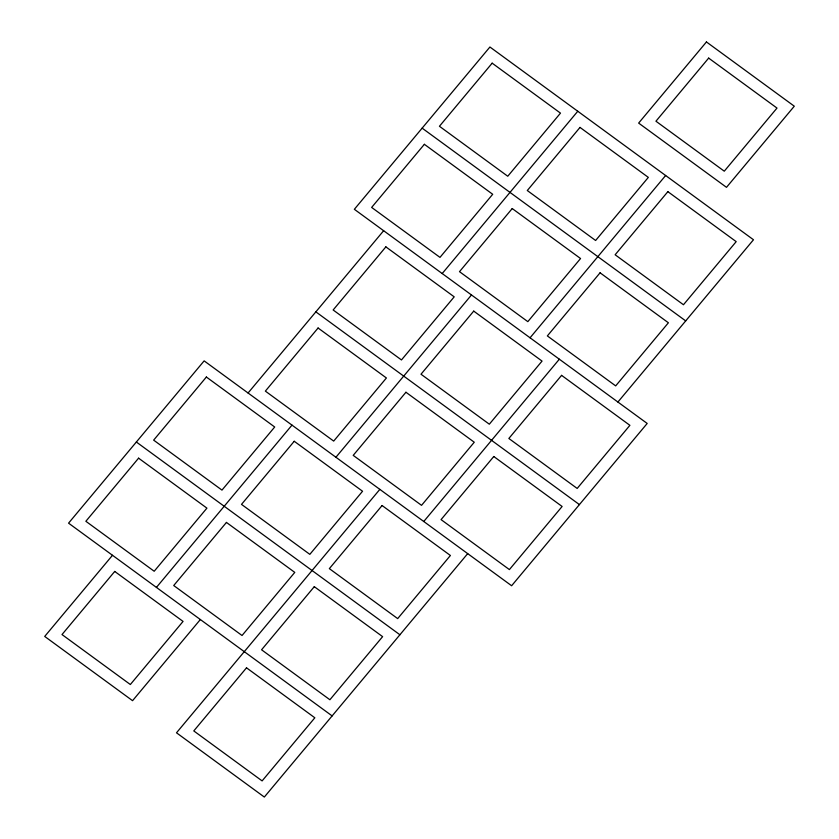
<?xml version="1.0" encoding="UTF-8"?>
<svg xmlns="http://www.w3.org/2000/svg" width="839" height="839" viewBox="0 0 839 839"><rect width="100%" height="100%" fill="white"/><g stroke="black" fill="none" stroke-linecap="round" stroke-linejoin="round"><path stroke-width="1.26" d="M112.499 555.282L44.708 636.434L132.562 700.68L200.353 619.539M248.071 392.998L383.643 230.715M156.421 587.405L291.993 425.121M442.205 273.545L577.777 111.251M335.925 457.245L471.487 294.961M379.847 489.368L176.494 732.804L264.337 797.05L467.701 553.614M530.059 337.792L665.631 175.508M423.768 521.491L559.34 359.207M617.913 402.038L753.485 239.755L489.924 47.005L354.352 209.299L647.194 423.454L511.622 585.748L204.139 360.875L68.567 523.158L332.129 715.908M422.143 128.147L685.694 320.897M315.852 311.856L579.413 504.596M136.358 442.017L399.909 634.766M138.582 458.167L85.861 521.281L154.198 571.254L206.918 508.14L138.582 458.167M206.373 377.026L153.652 440.139L221.978 490.112L274.699 426.999L206.373 377.026M424.366 144.308L371.646 207.422L439.982 257.384L492.703 194.281L424.366 144.308M492.157 63.166L439.437 126.27L507.763 176.242L560.483 113.129L492.157 63.166M114.723 571.443L62.002 634.557L130.339 684.519L183.059 621.416L114.723 571.443M318.086 328.007L265.365 391.121L333.691 441.094L386.412 377.98L318.086 328.007M385.867 246.865L333.146 309.979L401.472 359.952L454.203 296.838L385.867 246.865M226.436 522.424L173.715 585.528L242.041 635.501L294.772 572.387L226.436 522.424M294.227 441.272L241.506 504.386L309.832 554.359L362.553 491.245L294.227 441.272M512.22 208.554L459.499 271.668L527.825 321.641L580.557 258.527L512.22 208.554M580.011 127.413L527.291 190.526L595.617 240.489L648.337 177.386L580.011 127.413M405.94 392.253L353.209 455.367L421.545 505.34L474.266 442.226L405.94 392.253M473.72 311.112L421 374.225L489.326 424.198L542.046 361.085L473.72 311.112M706.438 41.95L638.647 123.092L726.501 187.338L794.292 106.196L706.438 41.95M708.661 58.101L655.941 121.215L724.277 171.187L776.998 108.074L708.661 58.101M246.509 667.813L193.788 730.926L262.114 780.899L314.835 717.785L246.509 667.813M314.289 586.671L261.569 649.785L329.895 699.747L382.615 636.644L314.289 586.671M382.081 505.529L329.349 568.632L397.686 618.605L450.407 555.491L382.081 505.529M600.074 272.801L547.353 335.915L615.679 385.888L668.4 322.774L600.074 272.801M667.865 191.659L615.134 254.773L683.47 304.746L736.191 241.632L667.865 191.659M493.783 456.51L441.062 519.614L509.399 569.587L562.12 506.473L493.783 456.51M561.574 375.358L508.853 438.472L577.18 488.445L629.9 425.331L561.574 375.358"/></g></svg>
